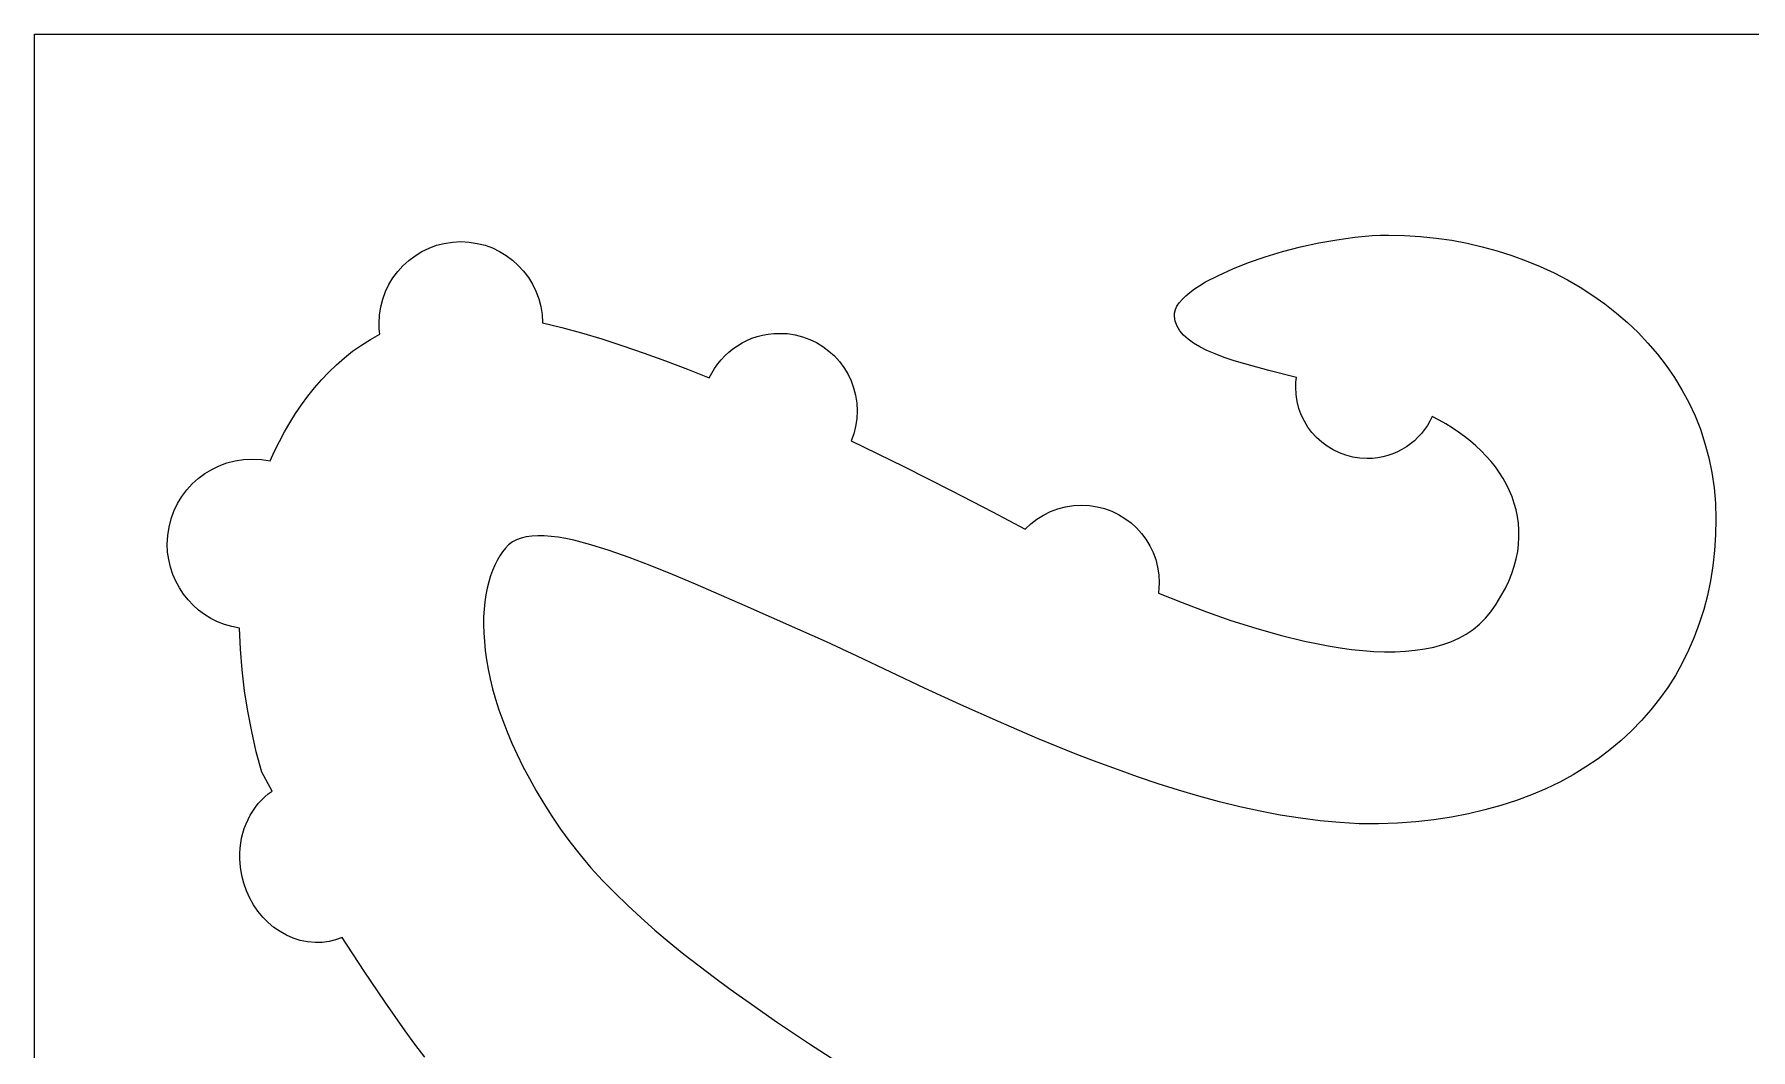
# Model space of a CAD drawing. Extents: x -3005 to 3005, y -2434 to 2434.
# Drawn here: x -3005 to -1782, y 1711 to 2434 of the extents above; entities that cross this region are included whole.
import ezdxf

# ---------------------------------------------------------------- set-up
doc = ezdxf.new("R2010")
doc.units = 0
doc.header["$MEASUREMENT"] = 0
doc.layers.get('0').update_dxf_attribs({"linetype": 'CONTINUOUS'})

msp = doc.modelspace()

# ---------------------------------------------------------------- linework, layer by layer
for p, q in [((-3004.9, -2434), (-3004.9, 2434)), ((-3004.9, 2434), (-60.1, 2434)), ((-2712.9, 2285.2), (-2707.1, 2286.1)), ((-2707.1, 2286.1), (-2701.2, 2286.4)), ((-2701.2, 2286.4), (-2695.3, 2286.1)), ((-2695.3, 2286.1), (-2689.5, 2285.2)), ((-2090.1, 2285.5), (-2077.1, 2287.8)), ((-2077.1, 2287.8), (-2064.4, 2289.6)), ((-2064.4, 2289.6), (-2052, 2290.7)), ((-2052, 2290.7), (-2046.1, 2291)), ((-2046.1, 2291), (-2040.3, 2291.1)), ((-2040.3, 2291.1), (-2028.9, 2290.8)), ((-2028.9, 2290.8), (-2017.6, 2290.1)), ((-2017.6, 2290.1), (-2006.4, 2289)), ((-2006.4, 2289), (-1995.3, 2287.4)), ((-1995.3, 2287.4), (-1984.4, 2285.3)), ((-2738.2, 2273.1), (-2733.7, 2276.4)), ((-2733.7, 2276.4), (-2728.9, 2279.4)), ((-2728.9, 2279.4), (-2723.8, 2281.8)), ((-2723.8, 2281.8), (-2718.5, 2283.8)), ((-2718.5, 2283.8), (-2712.9, 2285.2)), ((-2689.5, 2285.2), (-2683.9, 2283.8)), ((-2683.9, 2283.8), (-2678.6, 2281.9)), ((-2678.6, 2281.9), (-2673.5, 2279.4)), ((-2673.5, 2279.4), (-2668.8, 2276.5)), ((-2668.8, 2276.5), (-2664.3, 2273.2)), ((-2140.2, 2271.5), (-2128.3, 2275.6)), ((-2128.3, 2275.6), (-2115.8, 2279.3)), ((-2115.8, 2279.3), (-2103, 2282.6)), ((-2103, 2282.6), (-2090.1, 2285.5)), ((-1984.4, 2285.3), (-1973.6, 2282.8)), ((-1973.6, 2282.8), (-1962.9, 2279.9)), ((-1962.9, 2279.9), (-1952.5, 2276.6)), ((-1952.5, 2276.6), (-1942.3, 2272.8)), ((-2749.5, 2260.7), (-2746.1, 2265.2)), ((-2746.1, 2265.2), (-2742.4, 2269.3)), ((-2742.4, 2269.3), (-2738.2, 2273.1)), ((-2664.3, 2273.2), (-2660.2, 2269.5)), ((-2660.2, 2269.5), (-2656.4, 2265.4)), ((-2656.4, 2265.4), (-2653, 2260.9)), ((-2170.7, 2257.7), (-2161.5, 2262.4)), ((-2161.5, 2262.4), (-2151.3, 2267.1)), ((-2151.3, 2267.1), (-2140.2, 2271.5)), ((-1942.3, 2272.8), (-1932.3, 2268.7)), ((-1932.3, 2268.7), (-1922.5, 2264.1)), ((-1922.5, 2264.1), (-1913, 2259.2)), ((-2756.8, 2245.5), (-2754.8, 2250.8)), ((-2754.8, 2250.8), (-2752.4, 2255.9)), ((-2752.4, 2255.9), (-2749.5, 2260.7)), ((-2653, 2260.9), (-2650.1, 2256.2)), ((-2650.1, 2256.2), (-2647.7, 2251.1)), ((-2647.7, 2251.1), (-2645.7, 2245.8)), ((-2184.8, 2247.8), (-2181.8, 2250.3)), ((-2181.8, 2250.3), (-2178.5, 2252.8)), ((-2178.5, 2252.8), (-2174.7, 2255.2)), ((-2174.7, 2255.2), (-2170.7, 2257.7)), ((-1913, 2259.2), (-1903.8, 2253.9)), ((-1903.8, 2253.9), (-1894.9, 2248.1)), ((-2759.1, 2234.1), (-2758.2, 2239.9)), ((-2758.2, 2239.9), (-2756.8, 2245.5)), ((-2645.7, 2245.8), (-2644.2, 2240.3)), ((-2644.2, 2240.3), (-2643.3, 2234.5)), ((-2192.8, 2235.6), (-2192.2, 2238)), ((-2192.2, 2238), (-2191.1, 2240.4)), ((-2191.1, 2240.4), (-2189.4, 2242.9)), ((-2189.4, 2242.9), (-2187.3, 2245.3)), ((-2187.3, 2245.3), (-2184.8, 2247.8)), ((-1894.9, 2248.1), (-1886.3, 2242.1)), ((-1886.3, 2242.1), (-1878.1, 2235.6)), ((-2759.4, 2228.2), (-2759.1, 2234.1)), ((-2759.3, 2224.3), (-2759.4, 2228.2)), ((-2643.3, 2234.5), (-2642.9, 2228.6)), ((-2642.9, 2228.6), (-2629.3, 2225.3)), ((-2629.3, 2225.3), (-2615.1, 2221.5)), ((-2192.9, 2233.3), (-2192.8, 2235.6)), ((-2192.3, 2229.7), (-2192.9, 2233.3)), ((-2191, 2226.2), (-2192.3, 2229.7)), ((-2189, 2223), (-2191, 2226.2)), ((-1878.1, 2235.6), (-1870.2, 2228.8)), ((-1870.2, 2228.8), (-1862.7, 2221.7)), ((-2778.2, 2208.4), (-2772, 2212.8)), ((-2772, 2212.8), (-2765.6, 2216.8)), ((-2765.6, 2216.8), (-2758.9, 2220.5)), ((-2758.9, 2220.5), (-2759.3, 2224.3)), ((-2615.1, 2221.5), (-2600.6, 2217.1)), ((-2600.6, 2217.1), (-2585.7, 2212.3)), ((-2504.1, 2212.3), (-2500.8, 2214.3)), ((-2500.8, 2214.3), (-2497.4, 2216)), ((-2497.4, 2216), (-2493.8, 2217.6)), ((-2493.8, 2217.6), (-2490, 2218.8)), ((-2490, 2218.8), (-2486.2, 2219.8)), ((-2486.2, 2219.8), (-2482.3, 2220.6)), ((-2482.3, 2220.6), (-2478.2, 2221)), ((-2478.2, 2221), (-2474.1, 2221.1)), ((-2474.1, 2221.1), (-2468.5, 2220.9)), ((-2468.5, 2220.9), (-2463, 2220)), ((-2463, 2220), (-2457.7, 2218.7)), ((-2457.7, 2218.7), (-2452.6, 2216.8)), ((-2452.6, 2216.8), (-2447.8, 2214.5)), ((-2447.8, 2214.5), (-2443.2, 2211.7)), ((-2186.4, 2219.9), (-2189, 2223)), ((-2183.2, 2217), (-2186.4, 2219.9)), ((-2179.3, 2214.2), (-2183.2, 2217)), ((-2174.8, 2211.5), (-2179.3, 2214.2)), ((-1862.7, 2221.7), (-1855.6, 2214.2)), ((-1855.6, 2214.2), (-1848.9, 2206.4)), ((-2789.8, 2198.8), (-2784.1, 2203.8)), ((-2784.1, 2203.8), (-2778.2, 2208.4)), ((-2585.7, 2212.3), (-2570.6, 2207.1)), ((-2570.6, 2207.1), (-2555.3, 2201.5)), ((-2555.3, 2201.5), (-2539.8, 2195.6)), ((-2518.2, 2199.3), (-2515.7, 2202.3)), ((-2515.7, 2202.3), (-2513.1, 2205.1)), ((-2513.1, 2205.1), (-2510.3, 2207.7)), ((-2510.3, 2207.7), (-2507.3, 2210.1)), ((-2507.3, 2210.1), (-2504.1, 2212.3)), ((-2443.2, 2211.7), (-2439, 2208.5)), ((-2439, 2208.5), (-2435.1, 2205)), ((-2435.1, 2205), (-2431.5, 2201)), ((-2431.5, 2201), (-2428.3, 2196.8)), ((-2169.7, 2209), (-2174.8, 2211.5)), ((-2163.9, 2206.5), (-2169.7, 2209)), ((-2157.5, 2204), (-2163.9, 2206.5)), ((-2150.4, 2201.6), (-2157.5, 2204)), ((-2142.8, 2199.3), (-2150.4, 2201.6)), ((-1848.9, 2206.4), (-1842.6, 2198.2)), ((-2800.4, 2188.1), (-2795.2, 2193.6)), ((-2795.2, 2193.6), (-2789.8, 2198.8)), ((-2539.8, 2195.6), (-2524.2, 2189.4)), ((-2524.2, 2189.4), (-2522.4, 2192.8)), ((-2522.4, 2192.8), (-2520.4, 2196.1)), ((-2520.4, 2196.1), (-2518.2, 2199.3)), ((-2428.3, 2196.8), (-2425.5, 2192.2)), ((-2425.5, 2192.2), (-2423.2, 2187.4)), ((-2125.6, 2194.6), (-2142.8, 2199.3)), ((-2106, 2189.8), (-2125.6, 2194.6)), ((-2106.4, 2186.3), (-2106, 2189.8)), ((-1842.6, 2198.2), (-1836.7, 2189.7)), ((-1836.7, 2189.7), (-1831.4, 2180.9)), ((-2814.7, 2170.3), (-2810.2, 2176.4)), ((-2810.2, 2176.4), (-2805.4, 2182.4)), ((-2805.4, 2182.4), (-2800.4, 2188.1)), ((-2423.2, 2187.4), (-2421.4, 2182.3)), ((-2421.4, 2182.3), (-2420, 2177)), ((-2420, 2177), (-2419.2, 2171.5)), ((-2106.5, 2182.8), (-2106.4, 2186.3)), ((-2106.2, 2177.6), (-2106.5, 2182.8)), ((-2105.4, 2172.6), (-2106.2, 2177.6)), ((-1831.4, 2180.9), (-1826.5, 2171.8)), ((-2823, 2157.5), (-2818.9, 2164)), ((-2818.9, 2164), (-2814.7, 2170.3)), ((-2419.2, 2171.5), (-2418.9, 2165.9)), ((-2418.9, 2165.9), (-2419.2, 2160.3)), ((-2104.2, 2167.7), (-2105.4, 2172.6)), ((-2102.5, 2163), (-2104.2, 2167.7)), ((-1826.5, 2171.8), (-1822.1, 2162.4)), ((-2826.8, 2150.9), (-2823, 2157.5)), ((-2420, 2154.9), (-2421.3, 2149.6)), ((-2419.2, 2160.3), (-2420, 2154.9)), ((-2100.3, 2158.6), (-2102.5, 2163)), ((-2097.8, 2154.4), (-2100.3, 2158.6)), ((-2094.9, 2150.5), (-2097.8, 2154.4)), ((-2014.7, 2152.7), (-2017, 2149.8)), ((-2012.7, 2155.6), (-2014.7, 2152.7)), ((-2010.9, 2158.7), (-2012.7, 2155.6)), ((-2009.3, 2162), (-2010.9, 2158.7)), ((-2004.3, 2159.4), (-2009.3, 2162)), ((-1999.6, 2156.7), (-2004.3, 2159.4)), ((-1995, 2153.9), (-1999.6, 2156.7)), ((-1990.5, 2150.8), (-1995, 2153.9)), ((-1822.1, 2162.4), (-1818.3, 2152.8)), ((-1818.3, 2152.8), (-1815, 2142.8)), ((-2833.8, 2137.2), (-2830.4, 2144.1)), ((-2830.4, 2144.1), (-2826.8, 2150.9)), ((-2421.3, 2149.6), (-2423.1, 2144.6)), ((-2423.1, 2144.6), (-2385.5, 2126.3)), ((-2091.6, 2146.9), (-2094.9, 2150.5)), ((-2088, 2143.6), (-2091.6, 2146.9)), ((-2084.1, 2140.7), (-2088, 2143.6)), ((-2079.9, 2138.1), (-2084.1, 2140.7)), ((-2027.7, 2140.4), (-2030.8, 2138.5)), ((-2024.8, 2142.4), (-2027.7, 2140.4)), ((-2022, 2144.7), (-2024.8, 2142.4)), ((-2019.4, 2147.2), (-2022, 2144.7)), ((-2017, 2149.8), (-2019.4, 2147.2)), ((-1986.2, 2147.7), (-1990.5, 2150.8)), ((-1982, 2144.4), (-1986.2, 2147.7)), ((-1978.1, 2141), (-1982, 2144.4)), ((-1974.3, 2137.4), (-1978.1, 2141)), ((-1815, 2142.8), (-1812.2, 2132.5)), ((-2873.2, 2126.8), (-2867.7, 2128.9)), ((-2867.7, 2128.9), (-2861.9, 2130.4)), ((-2861.9, 2130.4), (-2855.9, 2131.3)), ((-2855.9, 2131.3), (-2849.7, 2131.6)), ((-2849.7, 2131.6), (-2843.2, 2131.3)), ((-2843.2, 2131.3), (-2837, 2130.3)), ((-2837, 2130.3), (-2833.8, 2137.2)), ((-2075.4, 2136), (-2079.9, 2138.1)), ((-2070.7, 2134.3), (-2075.4, 2136)), ((-2065.9, 2133), (-2070.7, 2134.3)), ((-2060.8, 2132.3), (-2065.9, 2133)), ((-2055.6, 2132), (-2060.8, 2132.3)), ((-2051.8, 2132.1), (-2055.6, 2132)), ((-2048, 2132.6), (-2051.8, 2132.1)), ((-2044.4, 2133.2), (-2048, 2132.6)), ((-2040.8, 2134.2), (-2044.4, 2133.2)), ((-2037.3, 2135.4), (-2040.8, 2134.2)), ((-2034, 2136.8), (-2037.3, 2135.4)), ((-2030.8, 2138.5), (-2034, 2136.8)), ((-1970.8, 2133.7), (-1974.3, 2137.4)), ((-1967.4, 2129.9), (-1970.8, 2133.7)), ((-1964.3, 2126), (-1967.4, 2129.9)), ((-1812.2, 2132.5), (-1810.1, 2122)), ((-2892.5, 2113.9), (-2888.2, 2117.8)), ((-2888.2, 2117.8), (-2883.5, 2121.3)), ((-2883.5, 2121.3), (-2878.5, 2124.3)), ((-2878.5, 2124.3), (-2873.2, 2126.8)), ((-2385.5, 2126.3), (-2351.5, 2109.1)), ((-1961.4, 2121.9), (-1964.3, 2126)), ((-1958.8, 2117.8), (-1961.4, 2121.9)), ((-1956.4, 2113.5), (-1958.8, 2117.8)), ((-1810.1, 2122), (-1808.5, 2111.2)), ((-2902.9, 2099.9), (-2899.9, 2104.9)), ((-2899.9, 2104.9), (-2896.4, 2109.6)), ((-2896.4, 2109.6), (-2892.5, 2113.9)), ((-2351.5, 2109.1), (-2322.4, 2094)), ((-1954.2, 2109.1), (-1956.4, 2113.5)), ((-1952.4, 2104.7), (-1954.2, 2109.1)), ((-1950.8, 2100.1), (-1952.4, 2104.7)), ((-1808.5, 2111.2), (-1807.5, 2100.2)), ((-2907.5, 2089), (-2905.5, 2094.6)), ((-2905.5, 2094.6), (-2902.9, 2099.9)), ((-2322.4, 2094), (-2299.1, 2081.6)), ((-2290.8, 2088.8), (-2286.1, 2091.7)), ((-2286.1, 2091.7), (-2281.2, 2094.2)), ((-2281.2, 2094.2), (-2275.9, 2096.2)), ((-2275.9, 2096.2), (-2270.5, 2097.6)), ((-2270.5, 2097.6), (-2264.8, 2098.5)), ((-2264.8, 2098.5), (-2259, 2098.8)), ((-2259, 2098.8), (-2253.3, 2098.6)), ((-2253.3, 2098.6), (-2247.9, 2097.7)), ((-2247.9, 2097.7), (-2242.6, 2096.4)), ((-2242.6, 2096.4), (-2237.5, 2094.5)), ((-2237.5, 2094.5), (-2232.7, 2092.2)), ((-2232.7, 2092.2), (-2228.1, 2089.4)), ((-1949.5, 2095.4), (-1950.8, 2100.1)), ((-1948.5, 2090.7), (-1949.5, 2095.4)), ((-1947.8, 2085.9), (-1948.5, 2090.7)), ((-1807.5, 2100.2), (-1807.2, 2088.9)), ((-2909.9, 2077.2), (-2909, 2083.2)), ((-2909, 2083.2), (-2907.5, 2089)), ((-2299.1, 2081.6), (-2295.1, 2085.4)), ((-2295.1, 2085.4), (-2290.8, 2088.8)), ((-2228.1, 2089.4), (-2223.8, 2086.2)), ((-2223.8, 2086.2), (-2219.9, 2082.6)), ((-2219.9, 2082.6), (-2216.4, 2078.7)), ((-2216.4, 2078.7), (-2213.2, 2074.5)), ((-1947.5, 2081), (-1947.8, 2085.9)), ((-1947.5, 2076), (-1947.5, 2081)), ((-1807.2, 2088.9), (-1807.4, 2077.6)), ((-2910.2, 2071), (-2909.9, 2077.2)), ((-2910, 2065.4), (-2910.2, 2071)), ((-2669.4, 2068.3), (-2671.4, 2065.6)), ((-2667.1, 2070.6), (-2669.4, 2068.3)), ((-2664.4, 2072.6), (-2667.1, 2070.6)), ((-2661.4, 2074.1), (-2664.4, 2072.6)), ((-2658.1, 2075.4), (-2661.4, 2074.1)), ((-2654.5, 2076.3), (-2658.1, 2075.4)), ((-2650.5, 2076.8), (-2654.5, 2076.3)), ((-2646.3, 2077), (-2650.5, 2076.8)), ((-2641.7, 2077), (-2646.3, 2077)), ((-2636.9, 2076.6), (-2641.7, 2077)), ((-2631.8, 2075.9), (-2636.9, 2076.6)), ((-2626.3, 2075), (-2631.8, 2075.9)), ((-2620.7, 2073.8), (-2626.3, 2075)), ((-2608.5, 2070.6), (-2620.7, 2073.8)), ((-2595.4, 2066.5), (-2608.5, 2070.6)), ((-2581.3, 2061.5), (-2595.4, 2066.5)), ((-2213.2, 2074.5), (-2210.4, 2069.9)), ((-2210.4, 2069.9), (-2208.1, 2065.1)), ((-1948.4, 2065.8), (-1947.8, 2070.9)), ((-1947.8, 2070.9), (-1947.5, 2076)), ((-1808.2, 2066.5), (-1809.4, 2055.7)), ((-1807.4, 2077.6), (-1808.2, 2066.5)), ((-2909.2, 2060), (-2910, 2065.4)), ((-2908, 2054.6), (-2909.2, 2060)), ((-2906.3, 2049.5), (-2908, 2054.6)), ((-2677, 2056.1), (-2678.6, 2052.3)), ((-2675.3, 2059.5), (-2677, 2056.1)), ((-2673.4, 2062.7), (-2675.3, 2059.5)), ((-2671.4, 2065.6), (-2673.4, 2062.7)), ((-2566.3, 2055.8), (-2581.3, 2061.5)), ((-2550.5, 2049.4), (-2566.3, 2055.8)), ((-2208.1, 2065.1), (-2206.2, 2060)), ((-2206.2, 2060), (-2204.9, 2054.7)), ((-2204.9, 2054.7), (-2204, 2049.2)), ((-1952.6, 2050.1), (-1950.9, 2055.4)), ((-1950.9, 2055.4), (-1949.5, 2060.6)), ((-1949.5, 2060.6), (-1948.4, 2065.8)), ((-1809.4, 2055.7), (-1811.1, 2045)), ((-2904.2, 2044.6), (-2906.3, 2049.5)), ((-2901.6, 2040), (-2904.2, 2044.6)), ((-2681.3, 2044.1), (-2682.4, 2039.6)), ((-2680, 2048.4), (-2681.3, 2044.1)), ((-2678.6, 2052.3), (-2680, 2048.4)), ((-2533.9, 2042.5), (-2550.5, 2049.4)), ((-2498.7, 2027.2), (-2533.9, 2042.5)), ((-2204, 2049.2), (-2203.7, 2043.6)), ((-2203.7, 2043.6), (-2203.9, 2039.9)), ((-1957.4, 2039.3), (-1954.8, 2044.7)), ((-1954.8, 2044.7), (-1952.6, 2050.1)), ((-1811.1, 2045), (-1813.3, 2034.6)), ((-2898.7, 2035.5), (-2901.6, 2040)), ((-2895.4, 2031.4), (-2898.7, 2035.5)), ((-2891.8, 2027.6), (-2895.4, 2031.4)), ((-2684, 2030), (-2684.6, 2024.7)), ((-2683.3, 2034.9), (-2684, 2030)), ((-2682.4, 2039.6), (-2683.3, 2034.9)), ((-2203.9, 2039.9), (-2204.2, 2036.2)), ((-2204.2, 2036.2), (-2187.3, 2029.4)), ((-2187.3, 2029.4), (-2170, 2022.9)), ((-1963.7, 2028.4), (-1960.3, 2033.9)), ((-1960.3, 2033.9), (-1957.4, 2039.3)), ((-1813.3, 2034.6), (-1815.9, 2024.5)), ((-2887.9, 2024.1), (-2891.8, 2027.6)), ((-2883.6, 2020.9), (-2887.9, 2024.1)), ((-2879.1, 2018.2), (-2883.6, 2020.9)), ((-2874.4, 2015.8), (-2879.1, 2018.2)), ((-2684.9, 2019.3), (-2685, 2013.6)), ((-2684.6, 2024.7), (-2684.9, 2019.3)), ((-2461, 2010.5), (-2498.7, 2027.2)), ((-2170, 2022.9), (-2152.6, 2016.8)), ((-1975.5, 2014.1), (-1971.3, 2018.3)), ((-1971.3, 2018.3), (-1967.6, 2022.9)), ((-1967.6, 2022.9), (-1963.7, 2028.4)), ((-1815.9, 2024.5), (-1819.1, 2014.5)), ((-2869.4, 2013.8), (-2874.4, 2015.8)), ((-2864.2, 2012.3), (-2869.4, 2013.8)), ((-2858.9, 2011.2), (-2864.2, 2012.3)), ((-2858.1, 1996.3), (-2858.9, 2011.2)), ((-2685, 2013.6), (-2684.8, 2007.8)), ((-2684.8, 2007.8), (-2684.4, 2001.7)), ((-2440.8, 2001.4), (-2461, 2010.5)), ((-2152.6, 2016.8), (-2135, 2011.2)), ((-2135, 2011.2), (-2117.5, 2006.2)), ((-2117.5, 2006.2), (-2100.2, 2002)), ((-1990.3, 2004.1), (-1985, 2007)), ((-1985, 2007), (-1980.1, 2010.3)), ((-1980.1, 2010.3), (-1975.5, 2014.1)), ((-1822.6, 2004.9), (-1826.7, 1995.5)), ((-1819.1, 2014.5), (-1822.6, 2004.9)), ((-2856.9, 1981.5), (-2858.1, 1996.3)), ((-2684.4, 2001.7), (-2683.8, 1995.3)), ((-2683.8, 1995.3), (-2682.9, 1988.8)), ((-2418.9, 1991.2), (-2440.8, 2001.4)), ((-2100.2, 2002), (-2091.7, 2000.2)), ((-2091.7, 2000.2), (-2083.3, 1998.6)), ((-2083.3, 1998.6), (-2074.9, 1997.2)), ((-2074.9, 1997.2), (-2066.8, 1996.1)), ((-2066.8, 1996.1), (-2058.7, 1995.3)), ((-2058.7, 1995.3), (-2050.8, 1994.7)), ((-2050.8, 1994.7), (-2043.2, 1994.4)), ((-2043.2, 1994.4), (-2035.7, 1994.5)), ((-2035.7, 1994.5), (-2028.4, 1994.8)), ((-2028.4, 1994.8), (-2021.4, 1995.5)), ((-2021.4, 1995.5), (-2014.6, 1996.5)), ((-2014.6, 1996.5), (-2008.1, 1997.8)), ((-2008.1, 1997.8), (-2001.8, 1999.5)), ((-2001.8, 1999.5), (-1995.9, 2001.6)), ((-1995.9, 2001.6), (-1990.3, 2004.1)), ((-1826.7, 1995.5), (-1831.2, 1986.4)), ((-2855.2, 1966.7), (-2856.9, 1981.5)), ((-2682.9, 1988.8), (-2681.7, 1982.1)), ((-2681.7, 1982.1), (-2680.2, 1975.1)), ((-2370.8, 1968.6), (-2418.9, 1991.2)), ((-1831.2, 1986.4), (-1836.1, 1977.6)), ((-2680.2, 1975.1), (-2678.5, 1968)), ((-2345, 1956.7), (-2370.8, 1968.6)), ((-1841.5, 1969.1), (-1847.3, 1960.9)), ((-1836.1, 1977.6), (-1841.5, 1969.1)), ((-2852.9, 1952.1), (-2855.2, 1966.7)), ((-2678.5, 1968), (-2676.4, 1960.6)), ((-2676.4, 1960.6), (-2674, 1953.1)), ((-2318.1, 1944.7), (-2345, 1956.7)), ((-1847.3, 1960.9), (-1853.5, 1953)), ((-2850.1, 1937.6), (-2852.9, 1952.1)), ((-2674, 1953.1), (-2671.3, 1945.4)), ((-2671.3, 1945.4), (-2668.2, 1937.5)), ((-2290.5, 1932.8), (-2318.1, 1944.7)), ((-1860.2, 1945.4), (-1867.3, 1938.1)), ((-1853.5, 1953), (-1860.2, 1945.4)), ((-2846.8, 1923.1), (-2850.1, 1937.6)), ((-2668.2, 1937.5), (-2664.8, 1929.4)), ((-2262.3, 1921.3), (-2290.5, 1932.8)), ((-1867.3, 1938.1), (-1874.8, 1931.2)), ((-2842.9, 1908.7), (-2846.8, 1923.1)), ((-2664.8, 1929.4), (-2661, 1921.2)), ((-2661, 1921.2), (-2656.9, 1912.7)), ((-2247.9, 1915.8), (-2262.3, 1921.3)), ((-1882.7, 1924.6), (-1891, 1918.3)), ((-1874.8, 1931.2), (-1882.7, 1924.6)), ((-2835.6, 1895.1), (-2842.9, 1908.7)), ((-2656.9, 1912.7), (-2652.3, 1904.1)), ((-2233.5, 1910.5), (-2247.9, 1915.8)), ((-2219.1, 1905.4), (-2233.5, 1910.5)), ((-1899.8, 1912.4), (-1908.9, 1906.9)), ((-1891, 1918.3), (-1899.8, 1912.4)), ((-2838.3, 1893.2), (-2835.6, 1895.1)), ((-2652.3, 1904.1), (-2647.4, 1895.4)), ((-2647.4, 1895.4), (-2642.1, 1886.5)), ((-2204.5, 1900.5), (-2219.1, 1905.4)), ((-2190, 1895.9), (-2204.5, 1900.5)), ((-2175.4, 1891.6), (-2190, 1895.9)), ((-1928.3, 1896.9), (-1938.6, 1892.6)), ((-1918.4, 1901.7), (-1928.3, 1896.9)), ((-1908.9, 1906.9), (-1918.4, 1901.7)), ((-2849.4, 1881), (-2847.4, 1883.8)), ((-2847.4, 1883.8), (-2845.4, 1886.4)), ((-2845.4, 1886.4), (-2843.1, 1888.8)), ((-2843.1, 1888.8), (-2840.8, 1891.1)), ((-2840.8, 1891.1), (-2838.3, 1893.2)), ((-2642.1, 1886.5), (-2636.3, 1877.4)), ((-2160.8, 1887.7), (-2175.4, 1891.6)), ((-2146.3, 1884.1), (-2160.8, 1887.7)), ((-2131.9, 1880.9), (-2146.3, 1884.1)), ((-1960.3, 1885), (-1971.7, 1881.8)), ((-1949.3, 1888.6), (-1960.3, 1885)), ((-1938.6, 1892.6), (-1949.3, 1888.6)), ((-2855.4, 1868.7), (-2854.1, 1871.9)), ((-2854.1, 1871.9), (-2852.7, 1875.1)), ((-2852.7, 1875.1), (-2851.1, 1878.1)), ((-2851.1, 1878.1), (-2849.4, 1881)), ((-2636.3, 1877.4), (-2630.2, 1868.2)), ((-2117.5, 1878.1), (-2131.9, 1880.9)), ((-2103.2, 1875.9), (-2117.5, 1878.1)), ((-2089.1, 1874.1), (-2103.2, 1875.9)), ((-2075, 1872.8), (-2089.1, 1874.1)), ((-2061.2, 1872), (-2075, 1872.8)), ((-2047.5, 1871.9), (-2061.2, 1872)), ((-2034.1, 1872.3), (-2047.5, 1871.9)), ((-2020.9, 1873.4), (-2034.1, 1872.3)), ((-2008.1, 1874.8), (-2020.9, 1873.4)), ((-1995.6, 1876.7), (-2008.1, 1874.8)), ((-1983.5, 1879), (-1995.6, 1876.7)), ((-1971.7, 1881.8), (-1983.5, 1879)), ((-2858.4, 1854.5), (-2857.9, 1858.2)), ((-2857.9, 1858.2), (-2857.3, 1861.8)), ((-2857.3, 1861.8), (-2856.4, 1865.3)), ((-2856.4, 1865.3), (-2855.4, 1868.7)), ((-2630.2, 1868.2), (-2623.5, 1859)), ((-2623.5, 1859), (-2616.2, 1849.8)), ((-2858.6, 1850.7), (-2858.4, 1854.5)), ((-2858.6, 1846.9), (-2858.6, 1850.7)), ((-2858.1, 1841), (-2858.6, 1846.9)), ((-2616.2, 1849.8), (-2608.5, 1840.7)), ((-2857.2, 1835.2), (-2858.1, 1841)), ((-2855.8, 1829.6), (-2857.2, 1835.2)), ((-2608.5, 1840.7), (-2600.2, 1831.6)), ((-2853.8, 1824.3), (-2855.8, 1829.6)), ((-2851.5, 1819.1), (-2853.8, 1824.3)), ((-2600.2, 1831.6), (-2591.5, 1822.7)), ((-2591.5, 1822.7), (-2582.3, 1813.8)), ((-2848.8, 1814.3), (-2851.5, 1819.1)), ((-2845.7, 1809.7), (-2848.8, 1814.3)), ((-2842.2, 1805.5), (-2845.7, 1809.7)), ((-2582.3, 1813.8), (-2572.8, 1805)), ((-2838.4, 1801.7), (-2842.2, 1805.5)), ((-2834.3, 1798.2), (-2838.4, 1801.7)), ((-2829.9, 1795.2), (-2834.3, 1798.2)), ((-2572.8, 1805), (-2562.9, 1796.3)), ((-2825.3, 1792.6), (-2829.9, 1795.2)), ((-2820.5, 1790.5), (-2825.3, 1792.6)), ((-2815.5, 1788.9), (-2820.5, 1790.5)), ((-2810.3, 1787.9), (-2815.5, 1788.9)), ((-2805, 1787.4), (-2810.3, 1787.9)), ((-2799.9, 1787.5), (-2805, 1787.4)), ((-2795, 1788.2), (-2799.9, 1787.5)), ((-2790.3, 1789.3), (-2795, 1788.2)), ((-2785.7, 1791), (-2790.3, 1789.3)), ((-2769.9, 1767), (-2785.7, 1791)), ((-2562.9, 1796.3), (-2552.7, 1787.7)), ((-2552.7, 1787.7), (-2542.2, 1779.2)), ((-2542.2, 1779.2), (-2531.5, 1770.8)), ((-2755, 1744.9), (-2769.9, 1767)), ((-2531.5, 1770.8), (-2520.5, 1762.5)), ((-2520.5, 1762.5), (-2509.4, 1754.3)), ((-2509.4, 1754.3), (-2498.2, 1746.3)), ((-2740.7, 1724.6), (-2755, 1744.9)), ((-2498.2, 1746.3), (-2475.5, 1730.5)), ((-2733.8, 1715.1), (-2740.7, 1724.6)), ((-2475.5, 1730.5), (-2452.7, 1715.3)), ((-2726.8, 1705.9), (-2733.8, 1715.1)), ((-2452.7, 1715.3), (-2430, 1700.7))]:
    msp.add_line(p, q)

doc.saveas('drawing.dxf')
